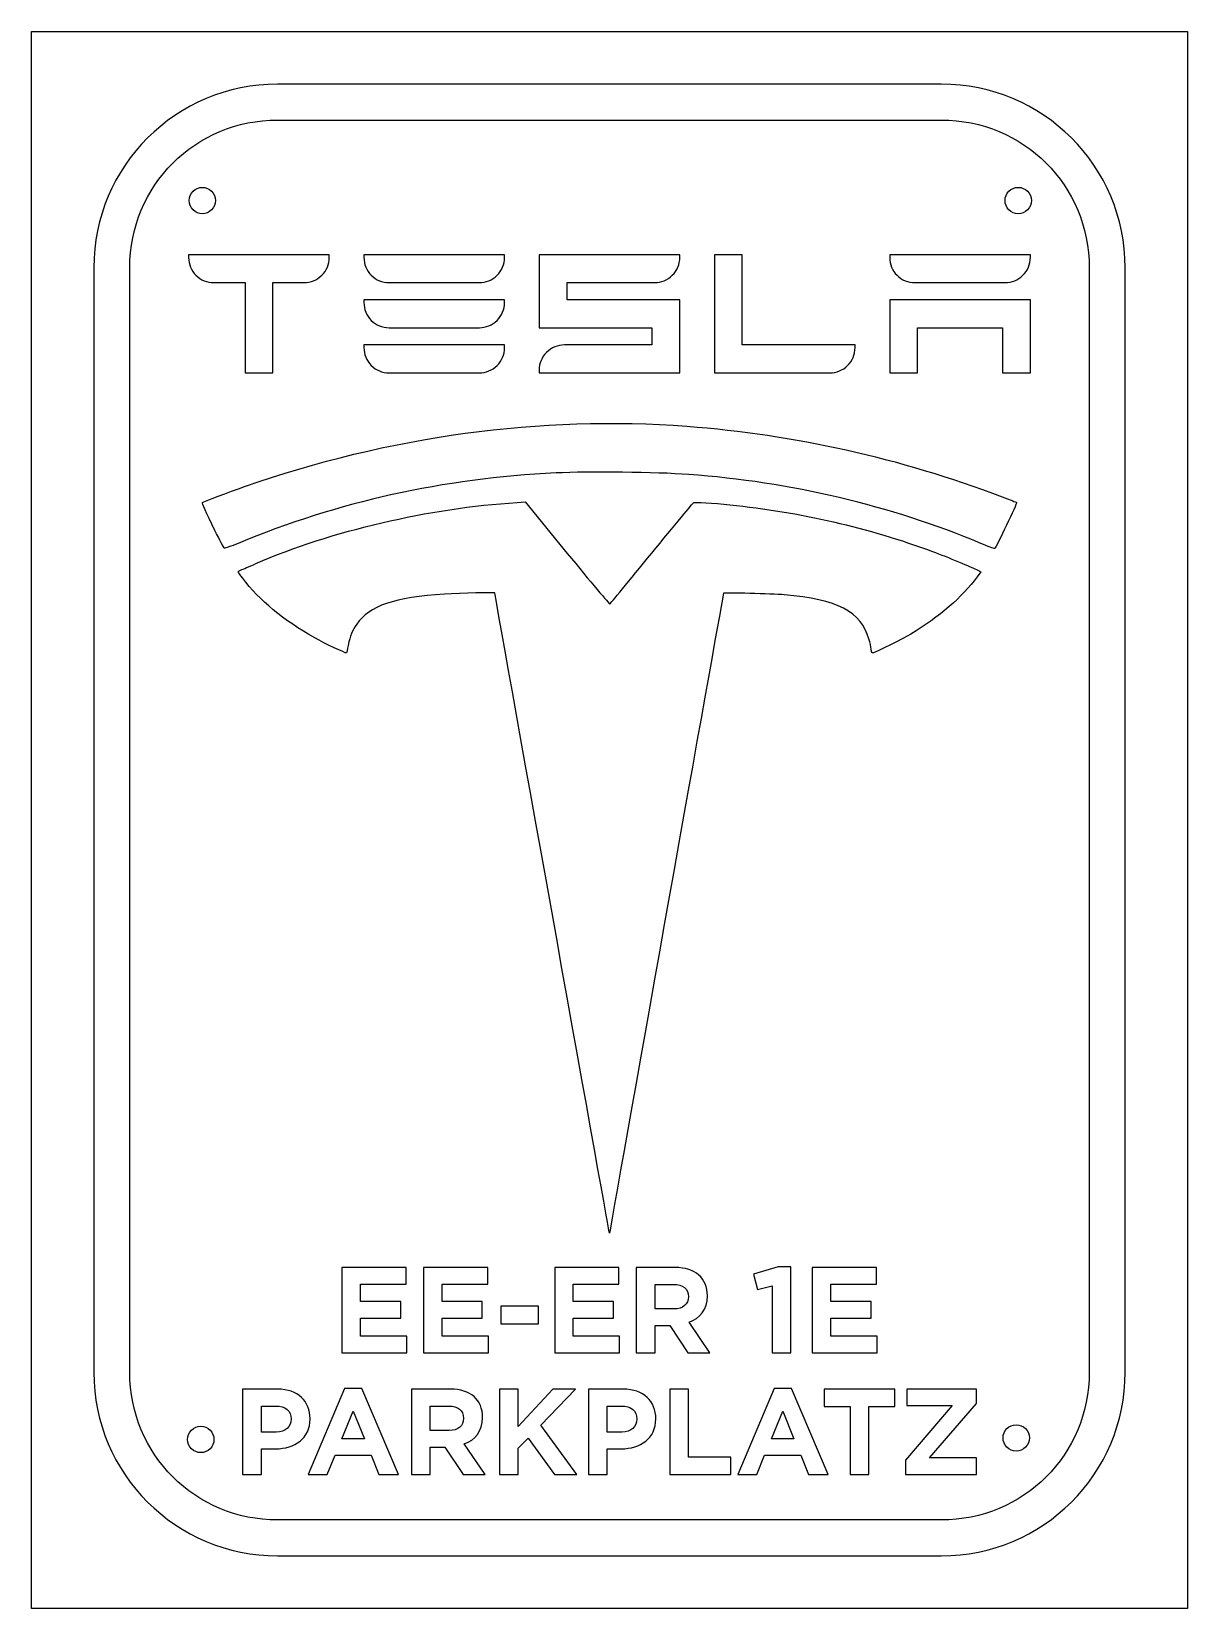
# Model space of a CAD drawing. Extents: x 0 to 219, y 0 to 300.
import ezdxf

# ---------------------------------------------------------------- set-up
doc = ezdxf.new("R2010")
doc.units = 0
doc.layers.add('Ebene_1', color=7, linetype='CONTINUOUS')

msp = doc.modelspace()

# ---------------------------------------------------------------- linework, layer by layer
at = {"layer": 'Ebene_1', "color": 7}
for points in [[(-0.350071, 299.59998), (219.24993, 299.59998), (219.24993, 0), (-0.350071, 0)], [(46.410698, 282.79096)], [(34.59598, 267.488979)], [(189.595975, 267.488979)], [(162.69024, 248.617974), (162.69024, 234.762505), (163.19024, 234.762505), (167.97539, 234.762505), (167.97539, 243.332817), (184.11602, 243.332817), (184.11602, 234.762505), (189.40118, 234.762505), (189.40118, 248.617974)], [(180, 202.339554)], [(70.939889, 48.58212), (70.939889, 51.75055), (62.151554, 51.75055), (62.151554, 55.15025), (69.783529, 55.15025), (69.783529, 58.31867), (62.151554, 58.31867), (62.151554, 61.60274), (70.824253, 61.60274), (70.824253, 64.77116), (58.613092, 64.77116), (58.613092, 48.58212)], [(86.433306, 48.58212), (86.433306, 51.75055), (77.64497, 51.75055), (77.64497, 55.15025), (85.276946, 55.15025), (85.276946, 58.31867), (77.64497, 58.31867), (77.64497, 61.60274), (86.31767, 61.60274), (86.31767, 64.77116), (74.106509, 64.77116), (74.106509, 48.58212)], [(111.36732, 48.58212), (111.36732, 51.75055), (102.57898, 51.75055), (102.57898, 55.15025), (110.21096, 55.15025), (110.21096, 58.31867), (102.57898, 58.31867), (102.57898, 61.60274), (111.25168, 61.60274), (111.25168, 64.77116), (99.040521, 64.77116), (99.040521, 48.58212)], [(136.81555, 63.49917), (137.55562, 60.58514), (140.37714, 61.27896), (140.37714, 48.58212), (143.89247, 48.58212), (143.89247, 64.8868), (141.46412, 64.8868)], [(160.28677, 48.58212), (160.28677, 51.75055), (151.49843, 51.75055), (151.49843, 55.15025), (159.13041, 55.15025), (159.13041, 58.31867), (151.49843, 58.31867), (151.49843, 61.60274), (160.17113, 61.60274), (160.17113, 64.77116), (147.95997, 64.77116), (147.95997, 48.58212)], [(95.936778, 54.06327), (95.936778, 57.43984), (88.813601, 57.43984), (88.813601, 54.06327)], [(69.35279, 25.47601), (62.41463, 41.78069), (59.130568, 41.78069), (52.192408, 25.47601), (55.823378, 25.47601), (57.303519, 29.10698), (64.14917, 29.10698), (65.629311, 25.47601)], [(103.27389, 25.47601), (96.381981, 34.79627), (102.97323, 41.66505), (98.671574, 41.66505), (92.103449, 34.58813), (92.103449, 41.66505), (88.541861, 41.66505), (88.541861, 25.47601), (92.103449, 25.47601), (92.103449, 30.42523), (93.976753, 32.36792), (98.995355, 25.47601)], [(132.51678, 25.47601), (132.51678, 28.71382), (124.44539, 28.71382), (124.44539, 41.66505), (120.8838, 41.66505), (120.8838, 25.47601)], [(150.97555, 25.47601), (144.03739, 41.78069), (140.75332, 41.78069), (133.81516, 25.47601), (137.44613, 25.47601), (138.92627, 29.10698), (145.77193, 29.10698), (147.25207, 25.47601)], [(163.63118, 38.38099), (163.63118, 41.66505), (150.2174, 41.66505), (150.2174, 38.38099), (155.1435, 38.38099), (155.1435, 25.47601), (158.70508, 25.47601), (158.70508, 38.38099)], [(179.14194, 25.47601), (179.14194, 28.59819), (170.23797, 28.59819), (179.14194, 38.95917), (179.14194, 41.66505), (165.93631, 41.66505), (165.93631, 38.54288), (174.56275, 38.54288), (165.65878, 28.1819), (165.65878, 25.47601)], [(52.570394, 36.02197)], [(62.877174, 32.25228), (58.575515, 32.25228), (60.726345, 37.50216)], [(118.24802, 36.02197)], [(144.49993, 32.25228), (140.19827, 32.25228), (142.3491, 37.50216)], [(34.30432, 32.11101)], [(189.218, 32.40267)]]:
    msp.add_lwpolyline(points, close=True, dxfattribs=at)
for points in [[(172.48918, 289.61101), (46.410698, 289.61101)], [(46.410698, 282.79096), (172.48918, 282.79096)], [(11.475458, 254.72295), (11.475458, 44.87704)], [(18.304758, 44.87704), (18.304758, 254.72295)], [(29.49883, 257.188286), (29.49883, 256.688286)], [(56.20986, 256.688286), (56.20986, 257.188286), (29.49883, 257.188286)], [(62.79571, 257.188286), (62.79571, 256.688286)], [(89.50674, 256.688192), (89.50674, 257.188192), (62.79571, 257.188286)], [(96.09454, 257.188286), (96.09454, 243.332817), (117.52032, 243.332817), (117.52032, 240.047661), (100.87969, 240.047661)], [(122.80547, 256.688286), (122.80547, 257.188286), (96.09454, 257.188286)], [(129.39141, 257.188286), (129.39141, 234.762505), (129.89141, 234.762505), (151.31719, 234.762505)], [(156.10235, 239.547661), (156.10235, 240.047661), (134.67657, 240.047661), (134.67657, 257.188286), (129.39141, 257.188286)], [(162.69024, 257.188286), (162.69024, 256.688286)], [(189.40133, 256.688192), (189.40133, 257.188192), (162.69024, 257.188286)], [(200.59515, 254.72295), (200.59515, 44.87704)], [(207.4244, 44.87704), (207.4244, 254.72295)], [(30.87969, 253.293755), (30.88169, 253.291755), (30.88369, 253.289755)], [(34.28408, 251.903036), (40.21182, 251.903036), (40.21182, 234.762505), (40.71182, 234.762505), (45.49697, 234.762505), (45.49697, 251.90313), (51.42471, 251.90313)], [(64.17657, 253.293755), (64.17857, 253.291755), (64.18057, 253.289755)], [(67.58096, 251.903036), (84.72158, 251.903036)], [(96.09454, 235.262505), (96.09454, 234.762505), (96.59454, 234.762505), (122.80547, 234.762505), (122.80547, 248.617974), (101.37969, 248.617974), (101.37969, 251.90313), (118.02032, 251.90313)], [(164.06915, 253.293755), (164.07315, 253.291755), (164.07515, 253.289755)], [(167.47554, 251.903036), (184.61617, 251.903036)], [(62.79571, 248.617974), (62.79571, 248.117974)], [(89.50674, 248.117934), (89.50674, 248.617934), (62.79571, 248.617974)], [(64.17657, 244.723443), (64.17857, 244.721443), (64.18057, 244.717543)], [(67.58096, 243.332777), (84.72158, 243.332777)], [(62.79571, 240.047661), (62.79571, 239.547661)], [(89.50674, 239.54762), (89.50674, 240.04762), (62.79571, 240.047661)], [(64.17657, 236.15313), (64.17857, 236.15113), (64.18057, 236.14723)], [(67.58096, 234.762464), (84.72158, 234.762464)], [(91.913762, 210.125566), (93.405493, 210.217356), (101.41274, 200.460269)], [(179.44225, 197.25912), (179.99924, 196.97496), (179.28074, 195.98711)], [(109.55555, 71.95472), (109.44295, 71.31541), (109.3487, 71.81271)], [(121.93464, 64.7712), (114.53394, 64.7712), (114.53394, 48.58216), (118.09553, 48.58216), (118.09553, 53.76266), (120.89392, 53.76266), (124.363, 48.58216), (128.52589, 48.58212)], [(121.70337, 56.90791), (118.09553, 56.90791), (118.09553, 61.55648), (121.63399, 61.55648)], [(124.43238, 59.24376), (124.43238, 59.19751)], [(128.04022, 59.38252), (128.04022, 59.42882)], [(128.52589, 48.58212), (124.57114, 54.36392)], [(46.372304, 41.665), (39.757925, 41.665), (39.757925, 25.47596), (43.319514, 25.47596), (43.319514, 30.33268), (46.025396, 30.33268)], [(79.229552, 41.6651), (71.828848, 41.6651), (71.828848, 25.47606), (75.390437, 25.47606), (75.390437, 30.65656), (78.188828, 30.65656), (81.657908, 25.47606), (85.820804, 25.47601)], [(112.04993, 41.665), (105.43555, 41.665), (105.43555, 25.47596), (108.99714, 25.47596), (108.99714, 30.33268), (111.70302, 30.33268)], [(46.141032, 33.50114), (43.319514, 33.50114), (43.319514, 38.45036), (46.071651, 38.45036)], [(48.96255, 35.99888), (48.96255, 35.95262)], [(52.570394, 36.02202), (52.570394, 36.06822)], [(78.99828, 33.8018), (75.390437, 33.8018), (75.390437, 38.45037), (78.928898, 38.45037)], [(81.727289, 36.13765), (81.727289, 36.0914)], [(85.335132, 36.27642), (85.335132, 36.32272)], [(111.81866, 33.50114), (108.99714, 33.50114), (108.99714, 38.45036), (111.74928, 38.45036)], [(114.64018, 35.99888), (114.64018, 35.95262)], [(118.24802, 36.02202), (118.24802, 36.06822)], [(85.820804, 25.47601), (81.866052, 31.25781)], [(172.48918, 16.80903), (46.410698, 16.80903)], [(46.410698, 9.98897), (172.48918, 9.98897)]]:
    msp.add_lwpolyline(points, dxfattribs=at)
for points in [[(46.410698, 289.61101), (27.116118, 289.61101), (11.475458, 273.99147), (11.475458, 254.72295)], [(207.4244, 254.72295), (207.4244, 273.99147), (191.78376, 289.61101), (172.48918, 289.61101)], [(18.304758, 254.72295), (18.304758, 270.33112), (30.781388, 282.79096), (46.410698, 282.79096)], [(172.48918, 282.79096), (188.11846, 282.79096), (200.59515, 270.33112), (200.59515, 254.72295)], [(30.328213, 269.256746), (30.797054, 269.725587), (31.432939, 269.988979), (32.09598, 269.988979)], [(32.09598, 269.988979), (32.759021, 269.988979), (33.394906, 269.725587), (33.863747, 269.256746)], [(185.328208, 269.256746), (185.797049, 269.725587), (186.432934, 269.988979), (187.095975, 269.988979)], [(187.095975, 269.988979), (187.759016, 269.988979), (188.394901, 269.725587), (188.863742, 269.256746)], [(29.59598, 267.488979), (29.59598, 268.15202), (29.859372, 268.787905), (30.328213, 269.256746)], [(30.328213, 265.721212), (29.859372, 266.190053), (29.59598, 266.825938), (29.59598, 267.488979)], [(33.863747, 269.256746), (34.332588, 268.787905), (34.59598, 268.15202), (34.59598, 267.488979)], [(34.59598, 267.488979), (34.59598, 266.825938), (34.332588, 266.190053), (33.863747, 265.721212)], [(184.595975, 267.488979), (184.595975, 268.15202), (184.859367, 268.787905), (185.328208, 269.256746)], [(185.328208, 265.721212), (184.859367, 266.190053), (184.595975, 266.825938), (184.595975, 267.488979)], [(188.863742, 269.256746), (189.332583, 268.787905), (189.595975, 268.15202), (189.595975, 267.488979)], [(189.595975, 267.488979), (189.595975, 266.825938), (189.332583, 266.190053), (188.863742, 265.721212)], [(32.09598, 264.988979), (31.432939, 264.988979), (30.797054, 265.252371), (30.328213, 265.721212)], [(33.863747, 265.721212), (33.394906, 265.252371), (32.759021, 264.988979), (32.09598, 264.988979)], [(187.095975, 264.988979), (186.432934, 264.988979), (185.797049, 265.252371), (185.328208, 265.721212)], [(188.863742, 265.721212), (188.394901, 265.252371), (187.759016, 264.988979), (187.095975, 264.988979)], [(29.49883, 256.688286), (29.49883, 255.389037), (29.97284, 254.225114), (30.87969, 253.293755)], [(54.78604, 253.283989), (55.72126, 254.1946), (56.20986, 255.365786), (56.20986, 256.688286)], [(62.79571, 256.688286), (62.79571, 255.389037), (63.26972, 254.225114), (64.17657, 253.293755)], [(88.08486, 253.283895), (89.02009, 254.194506), (89.50674, 255.365692), (89.50674, 256.688192)], [(121.38165, 253.283989), (122.31687, 254.194601), (122.80547, 255.365787), (122.80547, 256.688286)], [(162.69024, 256.688286), (162.69024, 255.389037), (163.1623, 254.225114), (164.06915, 253.293755)], [(187.9775, 253.283895), (188.91272, 254.194507), (189.40133, 255.365693), (189.40133, 256.688192)], [(30.88369, 253.289755), (31.79549, 252.377959), (32.96467, 251.903036), (34.28408, 251.903036)], [(51.42471, 251.90313), (52.70388, 251.90313), (53.85625, 252.378669), (54.78604, 253.283989)], [(64.18057, 253.289755), (65.09236, 252.377959), (66.26154, 251.903036), (67.58096, 251.903036)], [(84.72158, 251.903036), (86.00075, 251.903036), (87.15508, 252.378575), (88.08486, 253.283895)], [(118.02032, 251.90313), (119.29949, 251.90313), (120.45186, 252.378669), (121.38165, 253.283989)], [(164.07515, 253.289755), (164.98695, 252.37796), (166.15613, 251.903036), (167.47554, 251.903036)], [(184.61617, 251.903036), (185.89534, 251.903036), (187.04771, 252.378575), (187.9775, 253.283895)], [(62.79571, 248.117974), (62.79571, 246.818724), (63.26972, 245.654802), (64.17657, 244.723443)], [(88.08486, 244.713637), (89.02009, 245.624248), (89.50674, 246.795434), (89.50674, 248.117934)], [(64.18057, 244.717543), (65.09236, 243.805748), (66.26154, 243.332777), (67.58096, 243.332777)], [(84.72158, 243.332777), (86.00075, 243.332777), (87.15508, 243.808316), (88.08486, 244.713637)], [(100.87969, 240.047661), (99.5773, 240.047661), (98.4096, 239.559993), (97.4793, 238.629693)], [(62.79571, 239.547661), (62.79571, 238.248412), (63.26972, 237.084489), (64.17657, 236.15313)], [(88.08486, 236.143323), (89.02009, 237.053934), (89.50674, 238.22512), (89.50674, 239.54762)], [(97.4793, 238.629693), (96.5691, 237.719489), (96.09454, 236.561754), (96.09454, 235.262505)], [(154.68047, 236.143364), (155.61569, 237.053976), (156.10235, 238.225162), (156.10235, 239.547661)], [(64.18057, 236.14723), (65.09236, 235.235434), (66.26154, 234.762464), (67.58096, 234.762464)], [(84.72158, 234.762464), (86.00075, 234.762464), (87.15508, 235.238003), (88.08486, 236.143323)], [(151.31719, 234.762505), (152.59636, 234.762505), (153.75069, 235.238044), (154.68047, 236.143364)], [(40.127582, 213.146601), (67.423368, 222.739656), (96.574576, 226.715), (124.16468, 224.60679)], [(124.16468, 224.60679), (144.80047, 223.029978), (164.24867, 218.67707), (184.04569, 211.204181)], [(99.286946, 215.733448), (77.744818, 214.671312), (57.925619, 210.281118), (38.878233, 202.352252)], [(124.51983, 215.444935), (118.34058, 215.893162), (105.5032, 216.039939), (99.286946, 215.733448)], [(32.125155, 210.123391), (32.248592, 210.246781), (37.215933, 212.123321), (40.127582, 213.146601)], [(180, 202.339554), (163.03151, 209.49594), (143.75326, 214.049807), (124.51983, 215.444935)], [(34.485006, 204.815805), (32.793102, 208.229528), (32.004642, 210.002877), (32.125155, 210.123391)], [(42.258737, 198.50924), (56.583495, 204.741127), (75.20352, 209.097125), (91.913762, 210.125566)], [(117.47114, 200.489708), (121.78023, 205.74083), (125.37165, 210.07795), (125.4521, 210.127672)], [(125.4521, 210.127672), (125.61988, 210.23135), (129.2036, 210.000346), (132.33397, 209.683821)], [(186.78186, 210.136315), (186.9437, 209.974497), (182.98524, 201.710997), (182.58417, 201.37332)], [(184.04569, 211.204181), (185.51964, 210.647818), (186.75088, 210.167287), (186.78186, 210.136315)], [(132.33397, 209.683821), (145.53517, 208.349389), (158.79371, 205.294613), (170.83621, 200.812916)], [(36.310693, 201.428701), (36.210583, 201.467221), (35.389235, 202.991211), (34.485006, 204.815805)], [(38.878233, 202.352252), (37.565928, 201.805995), (36.410577, 201.390394), (36.310693, 201.428701)], [(170.83621, 200.812916), (173.67831, 199.75524), (178.24993, 197.86738), (179.44225, 197.25912)], [(182.58417, 201.37332), (182.53027, 201.32803), (181.36747, 201.762835), (180, 202.339554)], [(39.452716, 197.29983), (39.745783, 197.42127), (41.008437, 197.96533), (42.258737, 198.50924)], [(101.41274, 200.460269), (105.8167, 195.09391), (109.46862, 190.75699), (109.52817, 190.82267)], [(109.52817, 190.82267), (109.58767, 190.88827), (113.16207, 195.23857), (117.47114, 200.489708)], [(38.919942, 196.96757), (38.919942, 197.02927), (39.15972, 197.17858), (39.452716, 197.29983)], [(39.761881, 195.73852), (39.298793, 196.35303), (38.919942, 196.90608), (38.919942, 196.96757)], [(53.448261, 184.40642), (47.546812, 187.71961), (42.913653, 191.55573), (39.761881, 195.73852)], [(179.28074, 195.98711), (176.48847, 192.14805), (172.11104, 188.37539), (166.69001, 185.13579)], [(78.132563, 192.70645), (68.656583, 192.14137), (63.782838, 190.48197), (61.427195, 187.01868)], [(87.651488, 192.94712), (87.651488, 193.05663), (81.31671, 192.89652), (78.132563, 192.70645)], [(109.3487, 71.81271), (109.09946, 73.12725), (87.651488, 192.87013), (87.651488, 192.94712)], [(131.11239, 192.88231), (131.05319, 192.81741), (113.30189, 93.23756), (109.55555, 71.95472)], [(142.63436, 192.58063), (140.42334, 192.76825), (131.22793, 193.00906), (131.11239, 192.88231)], [(158.73468, 184.18984), (157.23117, 189.40369), (152.78877, 191.71893), (142.63436, 192.58063)], [(61.427195, 187.01868), (60.558741, 185.74177), (60.19612, 184.83135), (59.817091, 182.97597)], [(59.474693, 181.54293), (59.359483, 181.42771), (55.421343, 183.2987), (53.448261, 184.40642)], [(59.817091, 182.97597), (59.663192, 182.22214), (59.509019, 181.57725), (59.474693, 181.54293)], [(159.18351, 182.235), (159.12761, 182.64805), (158.92563, 183.52775), (158.73468, 184.18984)], [(166.69001, 185.13579), (165.19912, 184.24483), (160.26375, 181.76771), (159.59084, 181.57263)], [(159.59084, 181.57263), (159.31316, 181.49203), (159.2759, 181.55263), (159.18351, 182.235)], [(128.04022, 59.42882), (128.04022, 62.75914), (125.75063, 64.7712), (121.93464, 64.7712)], [(121.63399, 61.55648), (123.36853, 61.55648), (124.43238, 60.77016), (124.43238, 59.24376)], [(124.43238, 59.19751), (124.43238, 57.833), (123.43791, 56.90791), (121.70337, 56.90791)], [(124.57114, 54.36392), (126.62946, 55.12712), (128.04022, 56.76915), (128.04022, 59.38252)], [(11.475458, 44.87704), (11.475458, 25.60851), (27.116118, 9.98897), (46.410698, 9.98897)], [(46.410698, 16.80903), (30.781388, 16.80903), (18.304758, 29.26886), (18.304758, 44.87704)], [(172.48918, 9.98897), (191.78376, 9.98897), (207.4244, 25.60851), (207.4244, 44.87704)], [(200.59515, 44.87704), (200.59515, 29.26886), (188.11846, 16.80903), (172.48918, 16.80903)], [(52.570394, 36.06822), (52.570394, 39.37541), (50.234546, 41.665), (46.372304, 41.665)], [(85.335132, 36.32272), (85.335132, 39.65304), (83.04554, 41.6651), (79.229552, 41.6651)], [(118.24802, 36.06822), (118.24802, 39.37541), (115.91217, 41.665), (112.04993, 41.665)], [(46.025396, 30.33268), (49.656366, 30.33268), (52.570394, 32.27536), (52.570394, 36.02197)], [(46.071651, 38.45036), (47.852445, 38.45036), (48.96255, 37.59466), (48.96255, 35.99888)], [(48.96255, 35.95262), (48.96255, 34.56499), (47.921826, 33.50114), (46.141032, 33.50114)], [(78.928898, 38.45037), (80.663438, 38.45037), (81.727289, 37.66405), (81.727289, 36.13765)], [(81.727289, 36.0914), (81.727289, 34.72689), (80.73282, 33.8018), (78.99828, 33.8018)], [(81.866052, 31.25781), (83.924373, 32.02101), (85.335132, 33.66304), (85.335132, 36.27642)], [(111.70302, 30.33268), (115.33399, 30.33268), (118.24802, 32.27536), (118.24802, 36.02197)], [(111.74928, 38.45036), (113.53007, 38.45036), (114.64018, 37.59466), (114.64018, 35.99888)], [(114.64018, 35.95262), (114.64018, 34.56499), (113.59945, 33.50114), (111.81866, 33.50114)], [(29.30432, 32.11101), (29.30432, 32.774051), (29.567712, 33.409936), (30.036553, 33.878777)], [(30.036553, 33.878777), (30.505394, 34.347618), (31.141279, 34.61101), (31.80432, 34.61101)], [(31.80432, 34.61101), (32.467361, 34.61101), (33.103246, 34.347618), (33.572087, 33.878777)], [(33.572087, 33.878777), (34.040928, 33.409936), (34.30432, 32.774051), (34.30432, 32.11101)], [(184.218, 32.40267), (184.218, 33.065711), (184.481392, 33.701596), (184.950233, 34.170437)], [(184.950233, 34.170437), (185.419074, 34.639278), (186.054959, 34.90267), (186.718, 34.90267)], [(186.718, 34.90267), (187.381041, 34.90267), (188.016926, 34.639278), (188.485767, 34.170437)], [(188.485767, 34.170437), (188.954608, 33.701596), (189.218, 33.065711), (189.218, 32.40267)], [(30.036553, 30.343243), (29.567712, 30.812084), (29.30432, 31.447969), (29.30432, 32.11101)], [(31.80432, 29.61101), (31.141279, 29.61101), (30.505394, 29.874402), (30.036553, 30.343243)], [(33.572087, 30.343243), (33.103246, 29.874402), (32.467361, 29.61101), (31.80432, 29.61101)], [(34.30432, 32.11101), (34.30432, 31.447969), (34.040928, 30.812084), (33.572087, 30.343243)], [(184.950233, 30.634903), (184.481392, 31.103744), (184.218, 31.739629), (184.218, 32.40267)], [(186.718, 29.90267), (186.054959, 29.90267), (185.419074, 30.166062), (184.950233, 30.634903)], [(188.485767, 30.634903), (188.016926, 30.166062), (187.381041, 29.90267), (186.718, 29.90267)], [(189.218, 32.40267), (189.218, 31.739629), (188.954608, 31.103744), (188.485767, 30.634903)]]:
    msp.add_open_spline(points, degree=3, dxfattribs=at)

doc.saveas('drawing.dxf')
